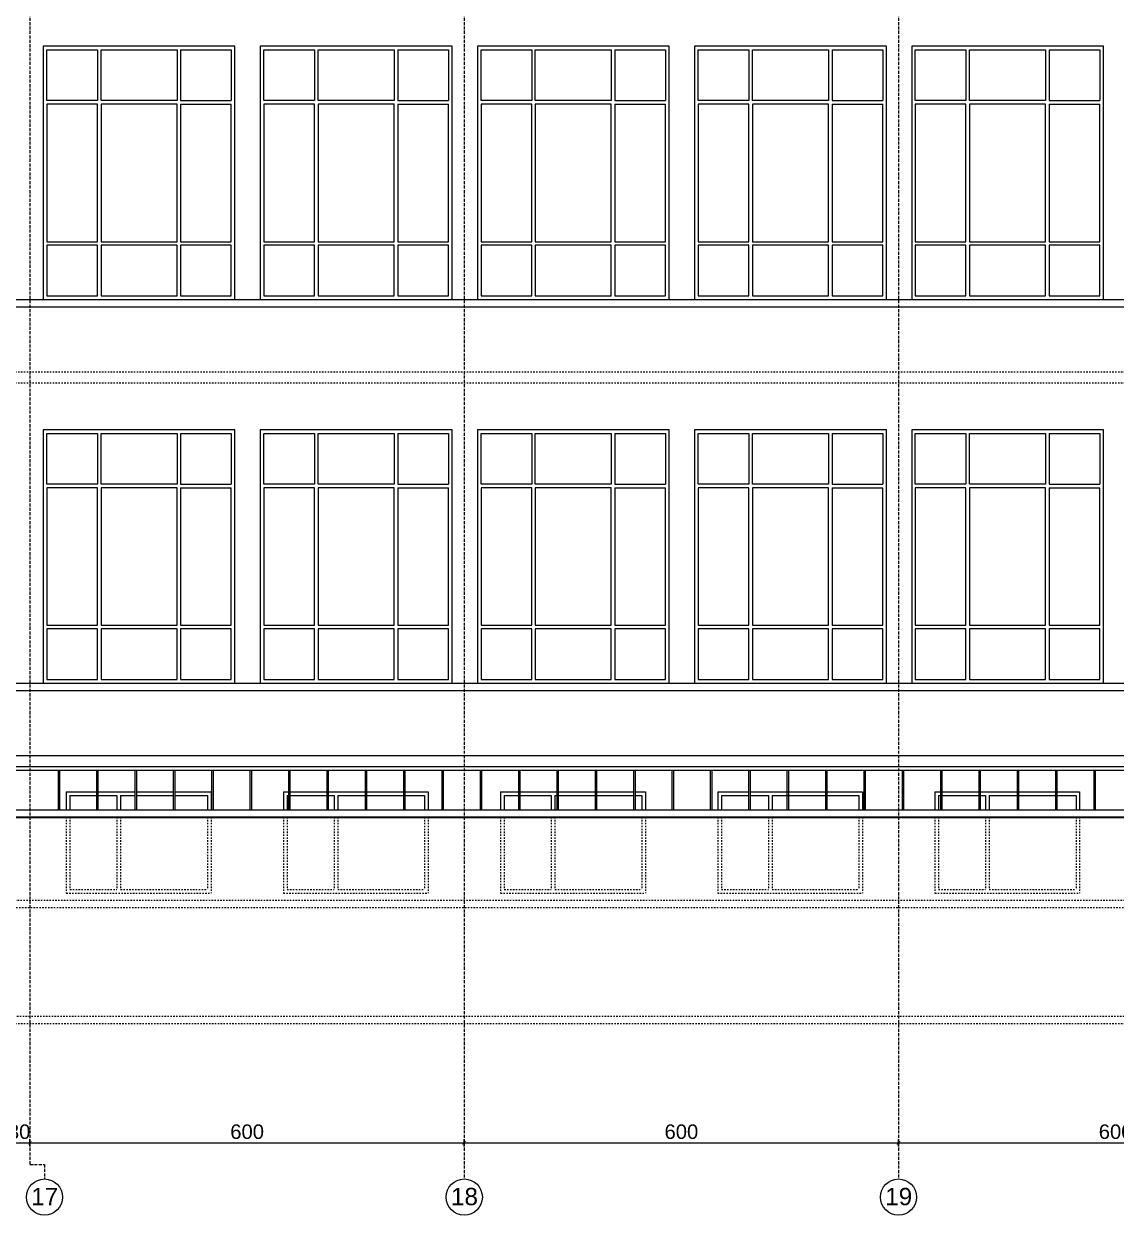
# Model space of a CAD drawing. Header units: inches. Extents: x -72385 to 39588, y -6525 to 66685.
# Drawn here: x 1760 to 3270, y 17991 to 19637 of the extents above; entities that cross this region are included whole.
import ezdxf

# ---------------------------------------------------------------- set-up
doc = ezdxf.new("R2010")
doc.units = ezdxf.units.IN
doc.header["$MEASUREMENT"] = 0
doc.linetypes.add('DashDot', pattern=[0.6, 0.4, -0.1, 0, -0.1])
doc.linetypes.add('Hidden', pattern=[0.4, 0.2, -0.2])
for name, color, linetype, lineweight in [('Надписи коти външни', 252, 'Continuous', 25), ('Надписи Оси', 252, 'Continuous', 25), ('Оси', 252, 'DashDot', 25), ('Фасади Разрези дебело', 7, 'Continuous', 35), ('Фасади Разрези пунктир', 253, 'Hidden', 25), ('Фасади Разрези тънко', 253, 'Continuous', 25)]:
    doc.layers.add(name, color=color, linetype=linetype, lineweight=lineweight)
doc.styles.add('Arial Regular', font='arial.ttf')
doc.styles.get("Standard").update_dxf_attribs({"font": 'arial.ttf'})
doc.dimstyles.new('Annotative', dxfattribs={"dimscale": 0, "dimtxt": 20, "dimasz": 5, "dimexe": 5, "dimexo": 5, "dimgap": 5, "dimtad": 1, "dimdec": 0, "dimzin": 0, "dimdsep": 46, "dimtxsty": 'Standard', "dimblk": 'ARCHTICK', "dimcen": 5, "dimdle": 5, "dimadec": 0, "dimazin": 0, "dimtfac": 1, "dimtdec": 0, "dimtofl": 0, "dimtmove": 0, "dimatfit": 3, "dimldrblk": 'ARCHTICK', "dimfxl": 5, "dimfxlon": 1, "dimtolj": 1, "dimtzin": 0, "dimarcsym": 1})

# ---------------------------------------------------------------- blocks, each defined once
blk = doc.blocks.new('_ArchTick')
at = {"color": 0, "linetype": 'ByBlock', "const_width": 0.15}
blk.add_lwpolyline([(-0.5, -0.5), (0.5, 0.5)], dxfattribs=at)
blk = doc.blocks.new('*D6971')
at = {"layer": 'Defpoints', "color": 0, "ltscale": 10, "transparency": 16777216}
for p in [(3568.957851424831, 18090.92473190827), (2968.957851424831, 18040.92473190827), (3568.957851424831, 18040.92473190827)]:
    blk.add_point(p, dxfattribs=at)
at = {"layer": 'Надписи коти външни', "color": 0, "lineweight": -2, "ltscale": 10, "transparency": 16777216}
for p, q in [((2963.957851424831, 18090.92473190827), (3573.957851424831, 18090.92473190827)), ((2968.957851424831, 18085.92473190827), (2968.957851424831, 18095.92473190827)), ((3568.957851424831, 18085.92473190827), (3568.957851424831, 18095.92473190827))]:
    blk.add_line(p, q, dxfattribs=at)
at = {"layer": 'Надписи коти външни', "color": 0, "lineweight": -2, "ltscale": 10, "transparency": 16777216, "xscale": 5, "yscale": 5, "zscale": 5, "rotation": 180}
blk.add_blockref('_ArchTick', (2968.957851424831, 18090.92473190827), dxfattribs=at)
at = {"layer": 'Надписи коти външни', "color": 0, "lineweight": -2, "ltscale": 10, "transparency": 16777216, "xscale": 5, "yscale": 5, "zscale": 5}
blk.add_blockref('_ArchTick', (3568.957851424831, 18090.92473190827), dxfattribs=at)
at = {"layer": 'Надписи коти външни', "color": 0, "ltscale": 10, "transparency": 16777216, "insert": (3268.957851424831, 18106.1361916627), "char_height": 20, "attachment_point": 5}
blk.add_mtext('\\A1;600', dxfattribs=at)
blk = doc.blocks.new('*D6972')
at = {"layer": 'Defpoints', "color": 0, "ltscale": 10, "transparency": 16777216}
for p in [(2968.957851424831, 18090.92473190827), (2368.957851424831, 18040.92473190827), (2968.957851424831, 18040.92473190827)]:
    blk.add_point(p, dxfattribs=at)
at = {"layer": 'Надписи коти външни', "color": 0, "lineweight": -2, "ltscale": 10, "transparency": 16777216}
for p, q in [((2363.957851424831, 18090.92473190827), (2973.957851424831, 18090.92473190827)), ((2368.957851424831, 18085.92473190827), (2368.957851424831, 18095.92473190827)), ((2968.957851424831, 18085.92473190827), (2968.957851424831, 18095.92473190827))]:
    blk.add_line(p, q, dxfattribs=at)
at = {"layer": 'Надписи коти външни', "color": 0, "lineweight": -2, "ltscale": 10, "transparency": 16777216, "xscale": 5, "yscale": 5, "zscale": 5, "rotation": 180}
blk.add_blockref('_ArchTick', (2368.957851424831, 18090.92473190827), dxfattribs=at)
at = {"layer": 'Надписи коти външни', "color": 0, "lineweight": -2, "ltscale": 10, "transparency": 16777216, "xscale": 5, "yscale": 5, "zscale": 5}
blk.add_blockref('_ArchTick', (2968.957851424831, 18090.92473190827), dxfattribs=at)
at = {"layer": 'Надписи коти външни', "color": 0, "ltscale": 10, "transparency": 16777216, "insert": (2668.957851424831, 18106.1361916627), "char_height": 20, "attachment_point": 5}
blk.add_mtext('\\A1;600', dxfattribs=at)
blk = doc.blocks.new('*D6973')
at = {"layer": 'Defpoints', "color": 0, "ltscale": 10, "transparency": 16777216}
for p in [(2368.957851424831, 18090.92473190827), (1768.957851424831, 18060.92473190826), (2368.957851424831, 18060.92473190826)]:
    blk.add_point(p, dxfattribs=at)
at = {"layer": 'Надписи коти външни', "color": 0, "lineweight": -2, "ltscale": 10, "transparency": 16777216}
for p, q in [((1763.957851424831, 18090.92473190827), (2373.957851424831, 18090.92473190827)), ((1768.957851424831, 18085.92473190827), (1768.957851424831, 18095.92473190827)), ((2368.957851424831, 18085.92473190827), (2368.957851424831, 18095.92473190827))]:
    blk.add_line(p, q, dxfattribs=at)
at = {"layer": 'Надписи коти външни', "color": 0, "lineweight": -2, "ltscale": 10, "transparency": 16777216, "xscale": 5, "yscale": 5, "zscale": 5, "rotation": 180}
blk.add_blockref('_ArchTick', (1768.957851424831, 18090.92473190827), dxfattribs=at)
at = {"layer": 'Надписи коти външни', "color": 0, "lineweight": -2, "ltscale": 10, "transparency": 16777216, "xscale": 5, "yscale": 5, "zscale": 5}
blk.add_blockref('_ArchTick', (2368.957851424831, 18090.92473190827), dxfattribs=at)
at = {"layer": 'Надписи коти външни', "color": 0, "ltscale": 10, "transparency": 16777216, "insert": (2068.957851424831, 18106.1361916627), "char_height": 20, "attachment_point": 5}
blk.add_mtext('\\A1;600', dxfattribs=at)
blk = doc.blocks.new('*D6976')
at = {"layer": 'Defpoints', "color": 0, "ltscale": 10, "transparency": 16777216}
for p in [(1768.957851424831, 18090.92473190827), (1738.957851424831, 18060.92473190826), (1768.957851424831, 18060.92473190826)]:
    blk.add_point(p, dxfattribs=at)
at = {"layer": 'Надписи коти външни', "color": 0, "lineweight": -2, "ltscale": 10, "transparency": 16777216}
for p, q in [((1733.957851424831, 18090.92473190827), (1773.957851424831, 18090.92473190827)), ((1738.957851424831, 18085.92473190827), (1738.957851424831, 18095.92473190827)), ((1768.957851424831, 18085.92473190827), (1768.957851424831, 18095.92473190827))]:
    blk.add_line(p, q, dxfattribs=at)
at = {"layer": 'Надписи коти външни', "color": 0, "lineweight": -2, "ltscale": 10, "transparency": 16777216, "xscale": 5, "yscale": 5, "zscale": 5, "rotation": 180}
blk.add_blockref('_ArchTick', (1738.957851424831, 18090.92473190827), dxfattribs=at)
at = {"layer": 'Надписи коти външни', "color": 0, "lineweight": -2, "ltscale": 10, "transparency": 16777216, "xscale": 5, "yscale": 5, "zscale": 5}
blk.add_blockref('_ArchTick', (1768.957851424831, 18090.92473190827), dxfattribs=at)
at = {"layer": 'Надписи коти външни', "color": 0, "ltscale": 10, "transparency": 16777216, "insert": (1753.957851424831, 18106.1430129451), "char_height": 20, "attachment_point": 5}
blk.add_mtext('\\A1;30', dxfattribs=at)

msp = doc.modelspace()

# ---------------------------------------------------------------- linework, layer by layer
at = {"layer": 'Надписи Оси', "ltscale": 50}
for centre in [(1788.957851424831, 18015.92473190827), (2368.957851424831, 18015.92473190827), (2968.957851424831, 18015.92473190827)]:
    msp.add_circle(centre, 25, dxfattribs=at)
at = {"layer": 'Оси', "ltscale": 10}
for p, q in [((1768.957851424832, 21090.92473190827), (1768.957851424831, 18060.92473190826)), ((2368.957851424831, 21090.92473190828), (2368.957851424831, 18040.92473190827)), ((2968.957851424832, 21090.92473190828), (2968.957851424831, 18040.92473190827)), ((1768.957851424831, 18060.92473190826), (1788.957851424831, 18060.92473190827)), ((1788.957851424831, 18060.92473190827), (1788.957851424831, 18040.92473190827))]:
    msp.add_line(p, q, dxfattribs=at)
at = {"layer": 'Фасади Разрези дебело', "ltscale": 10, "extrusion": (1.209102262755835e-15, 1, -2.220446049250313e-16)}
msp.add_line((-7523.617710028434, 18540.92473190827), (5572.362360510335, 18540.92473190826), dxfattribs=at)
at = {"layer": 'Фасади Разрези пунктир', "ltscale": 10, "extrusion": (1.209102262755835e-15, 1, -2.220446049250313e-16)}
for p, q in [((-7023.617710028434, 19155.92473190827), (3552.239193315716, 19155.92473190825)), ((-7023.617710028434, 19140.92473190827), (3552.239193315716, 19140.92473190824)), ((-7023.617710028434, 18610.92473190827), (3552.239193315716, 18610.92473190824)), ((1819.153235352522, 18435.92473190826), (2019.169441562355, 18435.92473190826)), ((1824.153235352522, 18440.92473190826), (1889.153235352522, 18440.92473190826)), ((1894.153235352522, 18440.92473190826), (2014.169441562355, 18440.92473190826)), ((2119.177544667245, 18435.92473190827), (2319.193750877078, 18435.92473190826)), ((2124.177544667245, 18440.92473190827), (2189.177544667245, 18440.92473190826)), ((2194.177544667245, 18440.92473190826), (2314.193750877078, 18440.92473190826)), ((2419.201853981966, 18435.92473190826), (2619.218060191798, 18435.92473190826)), ((2424.201853981965, 18440.92473190827), (2489.201853981965, 18440.92473190826)), ((2494.201853981965, 18440.92473190826), (2614.218060191797, 18440.92473190826)), ((2719.226163296706, 18435.92473190826), (2919.242369506539, 18435.92473190827)), ((2724.226163296706, 18440.92473190827), (2789.226163296706, 18440.92473190826)), ((2794.226163296706, 18440.92473190826), (2914.242369506538, 18440.92473190826)), ((3019.250472611435, 18435.92473190826), (3219.266678821268, 18435.92473190827)), ((3024.250472611435, 18440.92473190827), (3089.250472611435, 18440.92473190826)), ((3094.250472611435, 18440.92473190826), (3214.266678821267, 18440.92473190826)), ((-628.1035680219584, 18425.92473190826), (4151.339606765436, 18425.92473190826)), ((-658.1019474009695, 18415.92473190826), (4181.342037696915, 18415.92473190826)), ((-7023.617710028434, 18255.92473190826), (5072.362360510333, 18255.92473190826)), ((-1909.030726457766, 18265.92473190826), (5072.362360510337, 18265.92473190825))]:
    msp.add_line(p, q, dxfattribs=at)
at = {"layer": 'Фасади Разрези пунктир', "ltscale": 10}
for p, q in [((1819.153235352523, 18540.92473190826), (1819.153235352522, 18435.92473190826)), ((1824.15323535252, 18540.92473190826), (1824.153235352522, 18440.92473190826)), ((1889.153235352522, 18540.92473190826), (1889.153235352522, 18440.92473190826)), ((1894.153235352523, 18540.92473190826), (1894.153235352522, 18440.92473190826)), ((2014.169441562355, 18540.92473190826), (2014.169441562355, 18440.92473190826)), ((2019.169441562356, 18540.92473190826), (2019.169441562355, 18435.92473190826)), ((2119.177544667245, 18540.92473190826), (2119.177544667245, 18435.92473190827)), ((2124.177544667244, 18540.92473190826), (2124.177544667245, 18440.92473190827)), ((2189.177544667244, 18540.92473190826), (2189.177544667245, 18440.92473190826)), ((2194.177544667245, 18540.92473190826), (2194.177544667245, 18440.92473190826)), ((2314.193750877077, 18540.92473190826), (2314.193750877078, 18440.92473190826)), ((2319.193750877078, 18540.92473190826), (2319.193750877078, 18435.92473190826)), ((2419.201853981967, 18540.92473190826), (2419.201853981966, 18435.92473190826)), ((2424.201853981964, 18540.92473190826), (2424.201853981965, 18440.92473190827)), ((2489.201853981966, 18540.92473190826), (2489.201853981965, 18440.92473190826)), ((2494.201853981966, 18540.92473190826), (2494.201853981964, 18440.92473190826)), ((2614.218060191799, 18540.92473190826), (2614.218060191797, 18440.92473190826)), ((2619.218060191798, 18540.92473190826), (2619.218060191798, 18435.92473190826)), ((2719.226163296707, 18540.92473190826), (2719.226163296706, 18435.92473190826)), ((2724.226163296706, 18540.92473190826), (2724.226163296706, 18440.92473190827)), ((2789.226163296705, 18540.92473190826), (2789.226163296706, 18440.92473190826)), ((2794.226163296706, 18540.92473190826), (2794.226163296705, 18440.92473190826)), ((2914.242369506538, 18540.92473190826), (2914.242369506538, 18440.92473190826)), ((2919.242369506539, 18540.92473190826), (2919.242369506539, 18435.92473190827)), ((3019.250472611435, 18540.92473190826), (3019.250472611435, 18435.92473190826)), ((3024.250472611435, 18540.92473190826), (3024.250472611435, 18440.92473190827)), ((3089.250472611436, 18540.92473190826), (3089.250472611435, 18440.92473190826)), ((3094.250472611436, 18540.92473190826), (3094.250472611434, 18440.92473190826)), ((3214.266678821269, 18540.92473190826), (3214.266678821267, 18440.92473190826)), ((3219.26667882127, 18540.92473190826), (3219.266678821268, 18435.92473190827))]:
    msp.add_line(p, q, dxfattribs=at)
at = {"layer": 'Фасади Разрези тънко', "ltscale": 10}
for p, q in [((1972.117646742047, 19600.92473190826), (1972.117646742045, 19530.92473190826)), ((1977.117646742063, 19600.92473190826), (1977.11764674206, 19530.92473190827)), ((2047.117646742056, 19600.92473190826), (2047.117646742062, 19530.92473190826)), ((2272.141956056775, 19600.92473190826), (2272.141956056772, 19530.92473190826)), ((2277.14195605679, 19600.92473190826), (2277.141956056787, 19530.92473190826)), ((2347.141956056784, 19600.92473190826), (2347.141956056789, 19530.92473190826)), ((2572.166265371503, 19600.92473190825), (2572.1662653715, 19530.92473190825)), ((2577.166265371518, 19600.92473190825), (2577.166265371516, 19530.92473190826)), ((2647.166265371512, 19600.92473190826), (2647.166265371516, 19530.92473190826)), ((2872.190574686229, 19600.92473190825), (2872.190574686228, 19530.92473190825)), ((2877.190574686245, 19600.92473190825), (2877.190574686243, 19530.92473190826)), ((2947.190574686239, 19600.92473190825), (2947.190574686244, 19530.92473190826)), ((3172.214884000958, 19600.92473190826), (3172.214884000956, 19530.92473190826)), ((3177.214884000973, 19600.92473190826), (3177.214884000971, 19530.92473190826)), ((3247.214884000967, 19600.92473190826), (3247.214884000971, 19530.92473190826)), ((1972.117646742049, 19070.92473190826), (1972.117646742046, 19000.92473190826)), ((1977.117646742065, 19070.92473190826), (1977.117646742062, 19000.92473190826)), ((2047.117646742058, 19070.92473190826), (2047.117646742063, 19000.92473190826)), ((2272.141956056776, 19070.92473190825), (2272.141956056774, 19000.92473190826)), ((2277.141956056792, 19070.92473190826), (2277.141956056789, 19000.92473190826)), ((2347.141956056786, 19070.92473190826), (2347.14195605679, 19000.92473190826)), ((2572.166265371504, 19070.92473190825), (2572.166265371501, 19000.92473190825)), ((2577.166265371519, 19070.92473190825), (2577.166265371518, 19000.92473190826)), ((2647.166265371514, 19070.92473190825), (2647.166265371518, 19000.92473190826)), ((2872.190574686231, 19070.92473190825), (2872.190574686229, 19000.92473190825)), ((2877.190574686247, 19070.92473190825), (2877.190574686245, 19000.92473190826)), ((2947.190574686241, 19070.92473190825), (2947.190574686246, 19000.92473190825)), ((3172.21488400096, 19070.92473190825), (3172.214884000956, 19000.92473190826)), ((3177.214884000975, 19070.92473190826), (3177.214884000972, 19000.92473190826)), ((3247.214884000969, 19070.92473190826), (3247.214884000973, 19000.92473190826)), ((1807.896431978045, 18605.92473190821), (1807.896431978043, 18550.92473190821)), ((1809.896431978044, 18605.92473190821), (1809.896431978043, 18550.92473190821)), ((1860.896431978045, 18605.92473190821), (1860.896431978043, 18550.92473190821)), ((1862.896431978044, 18605.92473190821), (1862.896431978044, 18550.92473190821)), ((1913.896431978045, 18605.9247319082), (1913.896431978044, 18550.9247319082)), ((1915.896431978044, 18605.9247319082), (1915.896431978044, 18550.9247319082)), ((1966.896431978045, 18605.92473190825), (1966.896431978045, 18550.92473190824)), ((1968.896431978045, 18605.92473190825), (1968.896431978043, 18550.92473190825)), ((2019.896431978045, 18605.92473190824), (2019.896431978044, 18550.92473190824)), ((2021.896431978045, 18605.92473190824), (2021.896431978043, 18550.92473190824)), ((2072.896431978045, 18605.92473190824), (2072.896431978044, 18550.92473190824)), ((2074.896431978045, 18605.92473190824), (2074.896431978043, 18550.92473190824)), ((2125.896431978045, 18605.92473190824), (2125.896431978044, 18550.92473190824)), ((2127.896431978045, 18605.92473190824), (2127.896431978044, 18550.92473190824)), ((2178.896431978045, 18605.92473190823), (2178.896431978045, 18550.92473190823)), ((2180.896431978045, 18605.92473190823), (2180.896431978044, 18550.92473190823)), ((2231.896431978045, 18605.92473190828), (2231.896431978045, 18550.92473190828)), ((2233.896431978046, 18605.92473190828), (2233.896431978045, 18550.92473190828)), ((2284.896431978046, 18605.92473190828), (2284.896431978045, 18550.92473190828)), ((2286.896431978046, 18605.92473190828), (2286.896431978045, 18550.92473190828)), ((2337.896431978046, 18605.92473190827), (2337.896431978045, 18550.92473190828)), ((2339.896431978045, 18605.92473190828), (2339.896431978044, 18550.92473190827)), ((2390.896431978045, 18605.92473190825), (2390.896431978044, 18550.92473190824)), ((2392.896431978045, 18605.92473190825), (2392.896431978044, 18550.92473190825)), ((2443.896431978045, 18605.92473190824), (2443.896431978044, 18550.92473190824)), ((2445.896431978045, 18605.92473190824), (2445.896431978044, 18550.92473190824)), ((2496.896431978045, 18605.92473190824), (2496.896431978044, 18550.92473190824)), ((2498.896431978045, 18605.92473190824), (2498.896431978045, 18550.92473190824)), ((2549.896431978046, 18605.92473190818), (2549.896431978045, 18550.92473190818)), ((2551.896431978046, 18605.92473190818), (2551.896431978045, 18550.92473190818)), ((2602.896431978046, 18605.92473190818), (2602.896431978045, 18550.92473190817)), ((2604.896431978046, 18605.92473190818), (2604.896431978045, 18550.92473190818)), ((2655.896431978046, 18605.92473190822), (2655.896431978045, 18550.92473190823)), ((2657.896431978046, 18605.92473190823), (2657.896431978046, 18550.92473190822)), ((2708.896431978046, 18605.92473190822), (2708.896431978046, 18550.92473190822)), ((2710.896431978045, 18605.92473190822), (2710.896431978045, 18550.92473190822)), ((2761.896431978045, 18605.92473190822), (2761.896431978045, 18550.92473190822)), ((2763.896431978046, 18605.92473190822), (2763.896431978045, 18550.92473190822)), ((2814.896431978045, 18605.92473190816), (2814.896431978045, 18550.92473190816)), ((2816.896431978045, 18605.92473190816), (2816.896431978045, 18550.92473190816)), ((2867.896431978045, 18605.92473190816), (2867.896431978045, 18550.92473190816)), ((2869.896431978046, 18605.92473190816), (2869.896431978045, 18550.92473190816)), ((2920.896431978046, 18605.92473190815), (2920.896431978045, 18550.92473190815)), ((2922.896431978046, 18605.92473190816), (2922.896431978046, 18550.92473190815)), ((2973.896431978046, 18605.92473190815), (2973.896431978046, 18550.92473190815)), ((2975.896431978046, 18605.92473190815), (2975.896431978046, 18550.92473190815)), ((3026.896431978046, 18605.92473190814), (3026.896431978046, 18550.92473190814)), ((3028.896431978047, 18605.92473190815), (3028.896431978046, 18550.92473190815)), ((3079.896431978046, 18605.9247319082), (3079.896431978046, 18550.9247319082)), ((3081.896431978045, 18605.9247319082), (3081.896431978045, 18550.9247319082)), ((3132.896431978045, 18605.92473190819), (3132.896431978045, 18550.92473190819)), ((3134.896431978046, 18605.9247319082), (3134.896431978045, 18550.92473190819)), ((3185.896431978045, 18605.92473190819), (3185.896431978046, 18550.92473190819)), ((3187.896431978046, 18605.92473190819), (3187.896431978046, 18550.92473190819)), ((3238.896431978046, 18605.92473190816), (3238.896431978046, 18550.92473190816)), ((3240.896431978046, 18605.92473190816), (3240.896431978046, 18550.92473190816)), ((1819.153235352523, 18575.92473190826), (1819.153235352522, 18550.92473190825)), ((1824.153235352523, 18570.92473190826), (1824.153235352521, 18550.92473190825)), ((1889.153235352522, 18570.92473190826), (1889.153235352521, 18550.92473190825)), ((1894.153235352522, 18570.92473190826), (1894.153235352522, 18550.92473190825)), ((2014.169441562354, 18570.92473190826), (2014.169441562355, 18550.92473190825)), ((2019.169441562355, 18575.92473190826), (2019.169441562355, 18550.92473190825)), ((2119.177544667245, 18575.92473190826), (2119.177544667245, 18550.92473190825)), ((2124.177544667245, 18570.92473190826), (2124.177544667245, 18550.92473190825)), ((2189.177544667245, 18570.92473190826), (2189.177544667244, 18550.92473190825)), ((2194.177544667245, 18570.92473190826), (2194.177544667245, 18550.92473190825)), ((2314.193750877078, 18570.92473190826), (2314.193750877078, 18550.92473190825)), ((2319.193750877077, 18575.92473190826), (2319.193750877078, 18550.92473190825)), ((2419.201853981966, 18575.92473190826), (2419.201853981966, 18550.92473190825)), ((2424.201853981965, 18570.92473190826), (2424.201853981965, 18550.92473190825)), ((2489.201853981965, 18570.92473190826), (2489.201853981965, 18550.92473190825)), ((2494.201853981965, 18570.92473190826), (2494.201853981965, 18550.92473190825)), ((2614.218060191797, 18570.92473190826), (2614.218060191798, 18550.92473190825)), ((2619.218060191797, 18575.92473190826), (2619.218060191798, 18550.92473190825)), ((2719.226163296705, 18575.92473190826), (2719.226163296706, 18550.92473190825)), ((2724.226163296706, 18570.92473190826), (2724.226163296706, 18550.92473190825)), ((2789.226163296706, 18570.92473190826), (2789.226163296705, 18550.92473190825)), ((2794.226163296705, 18570.92473190826), (2794.226163296705, 18550.92473190825)), ((2914.242369506538, 18570.92473190826), (2914.242369506538, 18550.92473190825)), ((2919.242369506538, 18575.92473190826), (2919.242369506539, 18550.92473190825)), ((3019.250472611434, 18575.92473190826), (3019.250472611435, 18550.92473190825)), ((3024.250472611435, 18570.92473190826), (3024.250472611434, 18550.92473190825)), ((3089.250472611435, 18570.92473190826), (3089.250472611435, 18550.92473190825)), ((3094.250472611434, 18570.92473190826), (3094.250472611435, 18550.92473190825)), ((3214.266678821267, 18570.92473190826), (3214.266678821268, 18550.92473190825)), ((3219.266678821267, 18575.92473190826), (3219.266678821268, 18550.92473190825))]:
    msp.add_line(p, q, dxfattribs=at)
at = {"layer": 'Фасади Разрези тънко', "ltscale": 10, "extrusion": (2.543104615781999e-15, 1, -2.220446049250313e-16)}
for p, q in [((1977.117646742063, 19600.92473190827), (2047.117646742056, 19600.92473190826)), ((2277.14195605679, 19600.92473190827), (2347.141956056784, 19600.92473190826)), ((2577.166265371518, 19600.92473190826), (2647.166265371512, 19600.92473190826)), ((2877.190574686245, 19600.92473190826), (2947.190574686239, 19600.92473190825)), ((3177.214884000973, 19600.92473190827), (3247.214884000967, 19600.92473190826)), ((1977.11764674206, 19530.92473190827), (2047.117646742069, 19530.92473190826)), ((1977.117646742058, 19525.92473190826), (2047.117646742066, 19525.92473190826)), ((2277.141956056787, 19530.92473190826), (2347.141956056797, 19530.92473190826)), ((2277.141956056786, 19525.92473190826), (2347.141956056794, 19525.92473190826)), ((2577.166265371516, 19530.92473190826), (2647.166265371523, 19530.92473190826)), ((2577.166265371514, 19525.92473190826), (2647.166265371521, 19525.92473190826)), ((2877.190574686243, 19530.92473190826), (2947.190574686251, 19530.92473190826)), ((2877.190574686241, 19525.92473190826), (2947.190574686249, 19525.92473190825)), ((3177.214884000971, 19530.92473190826), (3247.214884000979, 19530.92473190826)), ((3177.214884000968, 19525.92473190826), (3247.214884000977, 19525.92473190826)), ((1977.117646742065, 19070.92473190826), (2047.117646742058, 19070.92473190826)), ((2277.141956056792, 19070.92473190826), (2347.141956056786, 19070.92473190826)), ((2577.166265371519, 19070.92473190826), (2647.166265371514, 19070.92473190825)), ((2877.190574686247, 19070.92473190826), (2947.190574686241, 19070.92473190825)), ((3177.214884000975, 19070.92473190826), (3247.214884000969, 19070.92473190826)), ((1977.117646742062, 19000.92473190826), (2047.11764674207, 19000.92473190826)), ((1977.117646742059, 18995.92473190826), (2047.117646742067, 18995.92473190826)), ((2277.141956056789, 19000.92473190826), (2347.141956056797, 19000.92473190826)), ((2277.141956056787, 18995.92473190826), (2347.141956056796, 18995.92473190826)), ((2577.166265371518, 19000.92473190826), (2647.166265371525, 19000.92473190826)), ((2577.166265371515, 18995.92473190826), (2647.166265371523, 18995.92473190825)), ((2877.190574686245, 19000.92473190826), (2947.190574686253, 19000.92473190825)), ((2877.190574686242, 18995.92473190826), (2947.190574686251, 18995.92473190825)), ((3177.214884000972, 19000.92473190826), (3247.21488400098, 19000.92473190826)), ((3177.21488400097, 18995.92473190826), (3247.214884000978, 18995.92473190826))]:
    msp.add_line(p, q, dxfattribs=at)
at = {"layer": 'Фасади Разрези тънко', "ltscale": 10, "extrusion": (1.209102262755835e-15, 1, -2.220446049250313e-16)}
for p, q in [((-1858.197969194158, 19255.92473190827), (3552.239193315716, 19255.92473190826)), ((-1858.197969194158, 19245.92473190828), (3552.239193315716, 19245.92473190826)), ((-658.1007319352416, 18725.92473190826), (3552.239193315716, 18725.92473190826)), ((-658.1007319352416, 18715.92473190826), (3552.239193315716, 18715.92473190825)), ((-628.1035680219593, 18625.92473190826), (3552.239193315716, 18625.92473190826)), ((-628.1035680219607, 18610.92473190825), (3552.239193315716, 18610.92473190825)), ((-628.1035680219602, 18605.92473190825), (3552.239193315716, 18605.92473190825)), ((1819.153235352523, 18575.92473190826), (1860.896431978043, 18575.92473190826)), ((1824.153235352523, 18570.92473190826), (1860.896431978043, 18570.92473190826)), ((1862.896431978042, 18575.92473190826), (1913.896431978043, 18575.92473190826)), ((1862.896431978043, 18570.92473190826), (1889.153235352522, 18570.92473190826)), ((1894.153235352522, 18570.92473190826), (1913.896431978043, 18570.92473190826)), ((1915.896431978043, 18575.92473190826), (1966.896431978043, 18575.92473190826)), ((1915.896431978043, 18570.92473190826), (1966.896431978044, 18570.92473190826)), ((1968.896431978043, 18575.92473190826), (2019.169441562355, 18575.92473190826)), ((1968.896431978043, 18570.92473190826), (2014.169441562354, 18570.92473190826)), ((2119.177544667245, 18575.92473190826), (2125.896431978044, 18575.92473190826)), ((2124.177544667245, 18570.92473190826), (2125.896431978045, 18570.92473190826)), ((2127.896431978043, 18575.92473190826), (2178.896431978043, 18575.92473190826)), ((2127.896431978044, 18570.92473190826), (2178.896431978043, 18570.92473190826)), ((2180.896431978043, 18575.92473190826), (2231.896431978044, 18575.92473190826)), ((2180.896431978043, 18570.92473190826), (2189.177544667245, 18570.92473190826)), ((2194.177544667245, 18570.92473190826), (2231.896431978045, 18570.92473190827)), ((2233.896431978045, 18575.92473190826), (2284.896431978044, 18575.92473190826)), ((2233.896431978044, 18570.92473190826), (2284.896431978045, 18570.92473190826)), ((2286.896431978045, 18575.92473190826), (2319.193750877077, 18575.92473190826)), ((2286.896431978045, 18570.92473190827), (2314.193750877078, 18570.92473190826)), ((2419.201853981966, 18575.92473190826), (2443.896431978046, 18575.92473190826)), ((2424.201853981965, 18570.92473190826), (2443.896431978045, 18570.92473190826)), ((2445.896431978046, 18575.92473190826), (2496.896431978046, 18575.92473190826)), ((2445.896431978045, 18570.92473190826), (2489.201853981965, 18570.92473190826)), ((2494.201853981965, 18570.92473190826), (2496.896431978045, 18570.92473190826)), ((2498.896431978044, 18575.92473190826), (2549.896431978044, 18575.92473190826)), ((2498.896431978045, 18570.92473190826), (2549.896431978043, 18570.92473190826)), ((2551.896431978044, 18575.92473190826), (2602.896431978045, 18575.92473190826)), ((2551.896431978043, 18570.92473190826), (2602.896431978045, 18570.92473190826)), ((2604.896431978044, 18575.92473190826), (2619.218060191797, 18575.92473190826)), ((2604.896431978044, 18570.92473190826), (2614.218060191797, 18570.92473190826)), ((2719.226163296705, 18575.92473190826), (2761.896431978044, 18575.92473190826)), ((2724.226163296706, 18570.92473190826), (2761.896431978045, 18570.92473190826)), ((2763.896431978045, 18575.92473190826), (2867.896431978046, 18575.92473190826)), ((2763.896431978047, 18570.92473190826), (2789.226163296706, 18570.92473190826)), ((2794.226163296705, 18570.92473190826), (2867.896431978047, 18570.92473190826)), ((2869.896431978046, 18575.92473190826), (2919.242369506538, 18575.92473190826)), ((2869.896431978044, 18570.92473190826), (2914.242369506538, 18570.92473190826)), ((3019.250472611434, 18575.92473190826), (3026.896431978044, 18575.92473190825)), ((3024.250472611435, 18570.92473190826), (3026.896431978047, 18570.92473190826)), ((3028.896431978045, 18575.92473190826), (3079.896431978048, 18575.92473190826)), ((3028.896431978045, 18570.92473190826), (3079.896431978047, 18570.92473190826)), ((3081.896431978046, 18575.92473190826), (3132.896431978047, 18575.92473190826)), ((3081.896431978045, 18570.92473190826), (3089.250472611435, 18570.92473190826)), ((3094.250472611434, 18570.92473190826), (3132.896431978047, 18570.92473190826)), ((3134.896431978045, 18575.92473190826), (3185.896431978047, 18575.92473190826)), ((3134.896431978044, 18570.92473190826), (3185.896431978047, 18570.92473190826)), ((3187.896431978048, 18575.92473190826), (3219.266678821267, 18575.92473190826)), ((3187.896431978046, 18570.92473190826), (3214.266678821267, 18570.92473190826)), ((-628.1035680219593, 18550.92473190826), (3552.239193315716, 18550.92473190826))]:
    msp.add_line(p, q, dxfattribs=at)
at = {"layer": 'Фасади Разрези тънко', "ltscale": 10}
for points in [[(2052.11764674206, 19605.92473190826, -1.577436628943697e-10), (1787.096173514044, 19605.92473190826, -4.26214190084488e-12), (1787.096173514045, 19255.92473190827, -3.63797880709161e-12), (2052.117646742063, 19255.92473190826, 3.013815713338546e-12), (2052.11764674206, 19605.92473190826, -6.24163093753167e-13)], [(2352.141956056787, 19605.92473190826, -1.541056840872781e-10), (2087.12048282877, 19605.92473190826, -6.241630937532663e-13), (2087.120482828773, 19255.92473190827, 4.03896783473158e-27), (2352.141956056789, 19255.92473190826, 6.651794520430159e-12), (2352.141956056787, 19605.92473190826, 3.013815713338447e-12)], [(2652.166265371515, 19605.92473190826, -1.577436628943697e-10), (2387.144792143498, 19605.92473190826, -4.26214190084488e-12), (2387.144792143501, 19255.92473190826, -3.63797880709161e-12), (2652.166265371518, 19255.92473190826, 3.013815713338546e-12), (2652.166265371515, 19605.92473190826, -6.24163093753167e-13)], [(2952.190574686242, 19605.92473190825, -1.541056840872781e-10), (2687.169101458226, 19605.92473190826, -6.241630937532663e-13), (2687.169101458228, 19255.92473190826, 4.03896783473158e-27), (2952.190574686245, 19255.92473190826, 6.651794520430159e-12), (2952.190574686242, 19605.92473190825, 3.013815713338447e-12)], [(3252.21488400097, 19605.92473190826, -1.577436628943697e-10), (2987.193410772954, 19605.92473190826, -4.26214190084488e-12), (2987.193410772957, 19255.92473190827, -3.63797880709161e-12), (3252.214884000973, 19255.92473190826, 3.013815713338546e-12), (3252.21488400097, 19605.92473190826, -6.24163093753167e-13)], [(1972.117646742045, 19530.92473190826, -1.114133730128375e-10), (1867.096173514049, 19530.92473190827, -5.05924317823686e-11), (1867.096173514059, 19600.92473190826, -4.253225285219824e-12), (1972.11764674204, 19600.92473190826, -1.135443812783274e-10)], [(2272.141956056772, 19530.92473190826, -1.077753942057459e-10), (2167.120482828776, 19530.92473190827, -4.695445297527698e-11), (2167.120482828786, 19600.92473190826, -6.152464781282111e-13), (2272.141956056767, 19600.92473190826, -1.099064024712357e-10)], [(2572.1662653715, 19530.92473190826, -1.114133730128375e-10), (2467.144792143505, 19530.92473190826, -5.05924317823686e-11), (2467.144792143515, 19600.92473190825, -4.253225285219824e-12), (2572.166265371495, 19600.92473190826, -1.135443812783274e-10)], [(2872.190574686228, 19530.92473190826, -1.077753942057459e-10), (2767.169101458232, 19530.92473190826, -4.695445297527698e-11), (2767.169101458241, 19600.92473190825, -6.152464781282111e-13), (2872.190574686222, 19600.92473190825, -1.099064024712357e-10)], [(3172.214884000956, 19530.92473190826, -1.114133730128375e-10), (3067.193410772959, 19530.92473190827, -5.05924317823686e-11), (3067.193410772969, 19600.92473190826, -4.253225285219824e-12), (3172.21488400095, 19600.92473190826, -1.135443812783274e-10)], [(1972.11764674205, 19525.92473190827, -1.114133730128418e-10), (1867.096173514046, 19525.92473190826, -5.05924317823686e-11), (1867.096173514041, 19335.92473190826, -3.780644657092351e-12), (1972.117646742058, 19335.92473190827, 1.005889505877637e-12), (1972.11764674205, 19525.92473190827, -4.63930329516561e-12)], [(1977.117646742058, 19525.92473190826, -4.639303295165793e-12), (1977.117646742066, 19335.92473190827, -1.417526127352075e-11), (2047.117646742076, 19335.92473190826, 2.888320325372582e-12), (2047.117646742058, 19525.92473190826, -4.706867445915242e-12)], [(2272.141956056777, 19525.92473190826, -1.077753942057501e-10), (2167.120482828775, 19525.92473190826, -4.695445297527698e-11), (2167.120482828769, 19335.92473190826, -1.426658500007374e-13), (2272.141956056787, 19335.92473190826, 4.643868312969252e-12), (2272.141956056777, 19525.92473190826, -1.001324488073997e-12)], [(2277.141956056786, 19525.92473190826, -1.001324488074179e-12), (2277.141956056795, 19335.92473190826, -1.053728246642914e-11), (2347.141956056803, 19335.92473190826, 6.526299132464194e-12), (2347.141956056787, 19525.92473190826, -1.068888638823628e-12)], [(2572.166265371505, 19525.92473190826, -1.114133730128418e-10), (2467.144792143502, 19525.92473190826, -5.05924317823686e-11), (2467.144792143496, 19335.92473190826, -3.780644657092351e-12), (2572.166265371514, 19335.92473190826, 1.005889505877637e-12), (2572.166265371505, 19525.92473190826, -4.63930329516561e-12)], [(2577.166265371514, 19525.92473190826, -4.639303295165793e-12), (2577.166265371522, 19335.92473190826, -1.417526127352075e-11), (2647.16626537153, 19335.92473190825, 2.888320325372582e-12), (2647.166265371514, 19525.92473190826, -4.706867445915242e-12)], [(2872.190574686232, 19525.92473190826, -1.077753942057501e-10), (2767.16910145823, 19525.92473190826, -4.695445297527698e-11), (2767.169101458225, 19335.92473190826, -1.426658500007374e-13), (2872.190574686242, 19335.92473190826, 4.643868312969252e-12), (2872.190574686232, 19525.92473190826, -1.001324488073997e-12)], [(2877.190574686241, 19525.92473190826, -1.001324488074179e-12), (2877.19057468625, 19335.92473190826, -1.053728246642914e-11), (2947.190574686259, 19335.92473190825, 6.526299132464194e-12), (2947.190574686242, 19525.92473190825, -1.068888638823628e-12)], [(3172.21488400096, 19525.92473190826, -1.114133730128418e-10), (3067.193410772957, 19525.92473190826, -5.05924317823686e-11), (3067.193410772951, 19335.92473190826, -3.780644657092351e-12), (3172.214884000969, 19335.92473190826, 1.005889505877637e-12), (3172.21488400096, 19525.92473190826, -4.63930329516561e-12)], [(3177.214884000968, 19525.92473190826, -4.639303295165793e-12), (3177.214884000978, 19335.92473190826, -1.417526127352075e-11), (3247.214884000986, 19335.92473190826, 2.888320325372582e-12), (3247.21488400097, 19525.92473190826, -4.706867445915242e-12)], [(2052.117646742062, 19075.92473190826, -1.577436628943697e-10), (1787.096173514044, 19075.92473190826, -4.26214190084488e-12), (1787.096173514047, 18725.92473190826, -3.63797880709161e-12), (2052.117646742064, 18725.92473190827, 3.013815713338546e-12), (2052.117646742062, 19075.92473190826, -6.24163093753167e-13)], [(1972.117646742046, 19000.92473190826, -1.114133730128375e-10), (1867.09617351405, 19000.92473190827, -5.05924317823686e-11), (1867.096173514061, 19070.92473190826, -4.253225285219824e-12), (1972.117646742042, 19070.92473190826, -1.135443812783274e-10)], [(2352.141956056788, 19075.92473190826, -1.541056840872781e-10), (2087.120482828772, 19075.92473190826, -6.241630937532663e-13), (2087.120482828775, 18725.92473190826, 4.03896783473158e-27), (2352.141956056791, 18725.92473190826, 6.651794520430159e-12), (2352.141956056788, 19075.92473190826, 3.013815713338447e-12)], [(2272.141956056774, 19000.92473190826, -1.077753942057459e-10), (2167.120482828778, 19000.92473190827, -4.695445297527698e-11), (2167.120482828788, 19070.92473190826, -6.152464781282111e-13), (2272.141956056768, 19070.92473190826, -1.099064024712357e-10)], [(2652.166265371517, 19075.92473190826, -1.577436628943697e-10), (2387.1447921435, 19075.92473190826, -4.26214190084488e-12), (2387.144792143503, 18725.92473190826, -3.63797880709161e-12), (2652.166265371519, 18725.92473190826, 3.013815713338546e-12), (2652.166265371517, 19075.92473190826, -6.24163093753167e-13)], [(2572.166265371501, 19000.92473190826, -1.114133730128375e-10), (2467.144792143506, 19000.92473190826, -5.05924317823686e-11), (2467.144792143516, 19070.92473190825, -4.253225285219824e-12), (2572.166265371497, 19070.92473190825, -1.135443812783274e-10)], [(2952.190574686244, 19075.92473190826, -1.541056840872781e-10), (2687.169101458227, 19075.92473190825, -6.241630937532663e-13), (2687.16910145823, 18725.92473190826, 4.03896783473158e-27), (2952.190574686247, 18725.92473190826, 6.651794520430159e-12), (2952.190574686244, 19075.92473190826, 3.013815713338447e-12)], [(2872.190574686229, 19000.92473190825, -1.077753942057459e-10), (2767.169101458234, 19000.92473190826, -4.695445297527698e-11), (2767.169101458243, 19070.92473190825, -6.152464781282111e-13), (2872.190574686224, 19070.92473190825, -1.099064024712357e-10)], [(3252.214884000972, 19075.92473190826, -1.577436628943697e-10), (2987.193410772956, 19075.92473190826, -4.26214190084488e-12), (2987.193410772958, 18725.92473190826, -3.63797880709161e-12), (3252.214884000975, 18725.92473190826, 3.013815713338546e-12), (3252.214884000972, 19075.92473190826, -6.24163093753167e-13)], [(3172.214884000956, 19000.92473190826, -1.114133730128375e-10), (3067.19341077296, 19000.92473190827, -5.05924317823686e-11), (3067.193410772971, 19070.92473190826, -4.253225285219824e-12), (3172.214884000952, 19070.92473190826, -1.135443812783274e-10)], [(1972.117646742051, 18995.92473190826, -1.114133730128418e-10), (1867.096173514048, 18995.92473190826, -5.05924317823686e-11), (1867.096173514043, 18805.92473190826, -3.780644657092351e-12), (1972.11764674206, 18805.92473190826, 1.005889505877637e-12), (1972.117646742051, 18995.92473190827, -4.63930329516561e-12)], [(1977.117646742059, 18995.92473190826, -4.639303295165793e-12), (1977.117646742068, 18805.92473190826, -1.417526127352075e-11), (2047.117646742077, 18805.92473190826, 2.888320325372582e-12), (2047.11764674206, 18995.92473190826, -4.706867445915242e-12)], [(2272.141956056779, 18995.92473190826, -1.077753942057501e-10), (2167.120482828776, 18995.92473190826, -4.695445297527698e-11), (2167.120482828771, 18805.92473190826, -1.426658500007374e-13), (2272.141956056788, 18805.92473190826, 4.643868312969252e-12), (2272.141956056779, 18995.92473190827, -1.001324488073997e-12)], [(2277.141956056787, 18995.92473190826, -1.001324488074179e-12), (2277.141956056797, 18805.92473190826, -1.053728246642914e-11), (2347.141956056805, 18805.92473190826, 6.526299132464194e-12), (2347.141956056788, 18995.92473190826, -1.068888638823628e-12)], [(2572.166265371506, 18995.92473190825, -1.114133730128418e-10), (2467.144792143504, 18995.92473190826, -5.05924317823686e-11), (2467.144792143498, 18805.92473190825, -3.780644657092351e-12), (2572.166265371516, 18805.92473190826, 1.005889505877637e-12), (2572.166265371506, 18995.92473190826, -4.63930329516561e-12)], [(2577.166265371515, 18995.92473190826, -4.639303295165793e-12), (2577.166265371524, 18805.92473190826, -1.417526127352075e-11), (2647.166265371532, 18805.92473190825, 2.888320325372582e-12), (2647.166265371516, 18995.92473190825, -4.706867445915242e-12)], [(2872.190574686234, 18995.92473190825, -1.077753942057501e-10), (2767.169101458231, 18995.92473190826, -4.695445297527698e-11), (2767.169101458226, 18805.92473190825, -1.426658500007374e-13), (2872.190574686243, 18805.92473190825, 4.643868312969252e-12), (2872.190574686234, 18995.92473190826, -1.001324488073997e-12)], [(2877.190574686242, 18995.92473190826, -1.001324488074179e-12), (2877.190574686252, 18805.92473190826, -1.053728246642914e-11), (2947.190574686259, 18805.92473190825, 6.526299132464194e-12), (2947.190574686244, 18995.92473190825, -1.068888638823628e-12)], [(3172.214884000961, 18995.92473190826, -1.114133730128418e-10), (3067.193410772958, 18995.92473190826, -5.05924317823686e-11), (3067.193410772953, 18805.92473190826, -3.780644657092351e-12), (3172.21488400097, 18805.92473190826, 1.005889505877637e-12), (3172.214884000961, 18995.92473190826, -4.63930329516561e-12)], [(3177.21488400097, 18995.92473190826, -4.639303295165793e-12), (3177.214884000979, 18805.92473190826, -1.417526127352075e-11), (3247.214884000988, 18805.92473190826, 2.888320325372582e-12), (3247.21488400097, 18995.92473190826, -4.706867445915242e-12)]]:
    msp.add_polyline3d(points, dxfattribs=at)
for points in [[(1792.09617351404, 19530.92473190827, -6.443621439324588e-12), (1792.096173514042, 19600.92473190826, -7.157785018438229e-12), (1862.096173514036, 19600.92473190826, -4.852541524974876e-11), (1862.09617351404, 19530.92473190826, -4.128392666469181e-12)], [(2092.120482828767, 19530.92473190827, -2.805642632232974e-12), (2092.120482828769, 19600.92473190826, -3.519806211346616e-12), (2162.120482828764, 19600.92473190826, -4.488743644265714e-11), (2162.120482828768, 19530.92473190826, -4.904138593775676e-13)], [(2392.144792143496, 19530.92473190826, -6.443621439324588e-12), (2392.144792143497, 19600.92473190826, -7.157785018438229e-12), (2462.144792143491, 19600.92473190825, -4.852541524974876e-11), (2462.144792143496, 19530.92473190826, -4.128392666469181e-12)], [(2692.169101458222, 19530.92473190826, -2.805642632232974e-12), (2692.169101458225, 19600.92473190826, -3.519806211346616e-12), (2762.169101458218, 19600.92473190825, -4.488743644265714e-11), (2762.169101458224, 19530.92473190826, -4.904138593775676e-13)], [(2992.19341077295, 19530.92473190827, -6.443621439324588e-12), (2992.193410772953, 19600.92473190826, -7.157785018438229e-12), (3062.193410772947, 19600.92473190826, -4.852541524974876e-11), (3062.19341077295, 19530.92473190826, -4.128392666469181e-12)], [(1792.096173514039, 19335.92473190826, -3.512483419125463e-12), (1862.096173514047, 19335.92473190826, -1.75554798759703e-12), (1862.096173514045, 19525.92473190827, -4.119476050844132e-12), (1792.096173514038, 19525.92473190826, -7.157785018436425e-12)], [(2092.120482828767, 19335.92473190826, 1.25495387966151e-13), (2162.120482828775, 19335.92473190826, 1.882430819494583e-12), (2162.120482828774, 19525.92473190826, -4.814972437525188e-13), (2092.120482828765, 19525.92473190826, -3.519806211344811e-12)], [(2392.144792143494, 19335.92473190826, -3.512483419125463e-12), (2462.144792143503, 19335.92473190825, -1.75554798759703e-12), (2462.144792143501, 19525.92473190826, -4.119476050844132e-12), (2392.144792143492, 19525.92473190826, -7.157785018436425e-12)], [(2692.169101458222, 19335.92473190826, 1.25495387966151e-13), (2762.169101458231, 19335.92473190825, 1.882430819494583e-12), (2762.169101458228, 19525.92473190826, -4.814972437525188e-13), (2692.16910145822, 19525.92473190825, -3.519806211344811e-12)], [(2992.193410772949, 19335.92473190826, -3.512483419125463e-12), (3062.193410772958, 19335.92473190826, -1.75554798759703e-12), (3062.193410772956, 19525.92473190826, -4.119476050844132e-12), (2992.193410772948, 19525.92473190826, -7.157785018436425e-12)], [(1792.096173514049, 19260.92473190827, -3.688990491314744e-12), (1862.096173514043, 19260.92473190827, -1.883606217825032e-12), (1862.096173514045, 19330.92473190826, -3.771728041467302e-12), (1792.096173514044, 19330.92473190827, -3.51248341912528e-12)], [(1867.096173514036, 19260.92473190827, -1.7546501982902e-12), (1972.117646742054, 19260.92473190827, 9.539800323469446e-13), (1972.117646742064, 19330.92473190827, -1.442620753610892e-11), (1867.096173514032, 19330.92473190826, -1.630052599631066e-12)], [(2047.117646742064, 19260.92473190826, -1.824574602907615e-11), (2047.117646742066, 19330.92473190827, -1.466943847880714e-11), (1977.117646742065, 19330.92473190827, 1.131384893844149e-12), (1977.11764674207, 19260.92473190826, -1.793945521234522e-11)], [(2092.120482828776, 19260.92473190827, -5.101168422313003e-14), (2162.12048282877, 19260.92473190827, 1.754372589266581e-12), (2162.120482828774, 19330.92473190826, -1.337492343756882e-13), (2092.120482828772, 19330.92473190827, 1.254953879663336e-13)], [(2167.120482828764, 19260.92473190827, 1.883328608801413e-12), (2272.141956056781, 19260.92473190827, 4.591958839438558e-12), (2272.141956056792, 19330.92473190827, -1.078822872901731e-11), (2167.12048282876, 19330.92473190826, 2.007926207460547e-12)], [(2347.141956056791, 19260.92473190826, -1.460776722198454e-11), (2347.141956056794, 19330.92473190826, -1.103145967171553e-11), (2277.141956056793, 19330.92473190827, 4.769363700935762e-12), (2277.141956056797, 19260.92473190826, -1.430147640525361e-11)], [(2392.144792143505, 19260.92473190826, -3.688990491314744e-12), (2462.144792143498, 19260.92473190826, -1.883606217825032e-12), (2462.1447921435, 19330.92473190826, -3.771728041467302e-12), (2392.144792143499, 19330.92473190826, -3.51248341912528e-12)], [(2467.144792143492, 19260.92473190826, -1.7546501982902e-12), (2572.166265371509, 19260.92473190826, 9.539800323469446e-13), (2572.166265371518, 19330.92473190826, -1.442620753610892e-11), (2467.144792143487, 19330.92473190826, -1.630052599631066e-12)], [(2647.166265371518, 19260.92473190826, -1.824574602907615e-11), (2647.166265371521, 19330.92473190826, -1.466943847880714e-11), (2577.16626537152, 19330.92473190826, 1.131384893844149e-12), (2577.166265371525, 19260.92473190826, -1.793945521234522e-11)], [(2692.169101458231, 19260.92473190826, -5.101168422313003e-14), (2762.169101458226, 19260.92473190826, 1.754372589266581e-12), (2762.169101458227, 19330.92473190825, -1.337492343756882e-13), (2692.169101458227, 19330.92473190826, 1.254953879663336e-13)], [(2767.169101458219, 19260.92473190826, 1.883328608801413e-12), (2872.190574686237, 19260.92473190826, 4.591958839438558e-12), (2872.190574686247, 19330.92473190826, -1.078822872901731e-11), (2767.169101458215, 19330.92473190826, 2.007926207460547e-12)], [(2947.190574686246, 19260.92473190826, -1.460776722198454e-11), (2947.190574686249, 19330.92473190826, -1.103145967171553e-11), (2877.190574686248, 19330.92473190826, 4.769363700935762e-12), (2877.190574686252, 19260.92473190826, -1.430147640525361e-11)], [(2992.193410772959, 19260.92473190827, -3.688990491314744e-12), (3062.193410772953, 19260.92473190826, -1.883606217825032e-12), (3062.193410772956, 19330.92473190826, -3.771728041467302e-12), (2992.193410772955, 19330.92473190826, -3.51248341912528e-12)], [(3067.193410772948, 19260.92473190827, -1.7546501982902e-12), (3172.214884000965, 19260.92473190826, 9.539800323469446e-13), (3172.214884000974, 19330.92473190826, -1.442620753610892e-11), (3067.193410772942, 19330.92473190826, -1.630052599631066e-12)], [(3247.214884000974, 19260.92473190826, -1.824574602907615e-11), (3247.214884000976, 19330.92473190826, -1.466943847880714e-11), (3177.214884000975, 19330.92473190827, 1.131384893844149e-12), (3177.21488400098, 19260.92473190826, -1.793945521234522e-11)], [(1792.096173514042, 19000.92473190826, -6.443621439324588e-12), (1792.096173514044, 19070.92473190826, -7.157785018438229e-12), (1862.096173514038, 19070.92473190826, -4.852541524974876e-11), (1862.096173514042, 19000.92473190826, -4.128392666469181e-12)], [(2092.120482828769, 19000.92473190826, -2.805642632232974e-12), (2092.120482828771, 19070.92473190826, -3.519806211346616e-12), (2162.120482828765, 19070.92473190825, -4.488743644265714e-11), (2162.12048282877, 19000.92473190826, -4.904138593775676e-13)], [(2392.144792143496, 19000.92473190826, -6.443621439324588e-12), (2392.144792143499, 19070.92473190826, -7.157785018438229e-12), (2462.144792143493, 19070.92473190825, -4.852541524974876e-11), (2462.144792143497, 19000.92473190826, -4.128392666469181e-12)], [(2692.169101458224, 19000.92473190826, -2.805642632232974e-12), (2692.169101458227, 19070.92473190826, -3.519806211346616e-12), (2762.16910145822, 19070.92473190825, -4.488743644265714e-11), (2762.169101458226, 19000.92473190825, -4.904138593775676e-13)], [(2992.193410772951, 19000.92473190826, -6.443621439324588e-12), (2992.193410772954, 19070.92473190826, -7.157785018438229e-12), (3062.193410772948, 19070.92473190825, -4.852541524974876e-11), (3062.193410772952, 19000.92473190826, -4.128392666469181e-12)], [(1792.096173514041, 18805.92473190826, -3.512483419125463e-12), (1862.096173514049, 18805.92473190826, -1.75554798759703e-12), (1862.096173514047, 18995.92473190826, -4.119476050844132e-12), (1792.096173514038, 18995.92473190826, -7.157785018436425e-12)], [(2092.120482828768, 18805.92473190826, 1.25495387966151e-13), (2162.120482828776, 18805.92473190826, 1.882430819494583e-12), (2162.120482828775, 18995.92473190826, -4.814972437525188e-13), (2092.120482828766, 18995.92473190826, -3.519806211344811e-12)], [(2392.144792143496, 18805.92473190826, -3.512483419125463e-12), (2462.144792143505, 18805.92473190825, -1.75554798759703e-12), (2462.144792143502, 18995.92473190826, -4.119476050844132e-12), (2392.144792143494, 18995.92473190825, -7.157785018436425e-12)], [(2692.169101458224, 18805.92473190825, 1.25495387966151e-13), (2762.169101458231, 18805.92473190825, 1.882430819494583e-12), (2762.16910145823, 18995.92473190825, -4.814972437525188e-13), (2692.169101458222, 18995.92473190825, -3.519806211344811e-12)], [(2992.193410772951, 18805.92473190826, -3.512483419125463e-12), (3062.193410772959, 18805.92473190826, -1.75554798759703e-12), (3062.193410772958, 18995.92473190826, -4.119476050844132e-12), (2992.193410772949, 18995.92473190826, -7.157785018436425e-12)], [(1792.096173514051, 18730.92473190827, -3.688990491314744e-12), (1862.096173514044, 18730.92473190827, -1.883606217825032e-12), (1862.096173514047, 18800.92473190826, -3.771728041467302e-12), (1792.096173514045, 18800.92473190827, -3.51248341912528e-12)], [(1867.096173514038, 18730.92473190826, -1.7546501982902e-12), (1972.117646742056, 18730.92473190827, 9.539800323469446e-13), (1972.117646742066, 18800.92473190827, -1.442620753610892e-11), (1867.096173514034, 18800.92473190827, -1.630052599631066e-12)], [(2047.117646742066, 18730.92473190826, -1.824574602907615e-11), (2047.117646742067, 18800.92473190827, -1.466943847880714e-11), (1977.117646742066, 18800.92473190827, 1.131384893844149e-12), (1977.117646742071, 18730.92473190826, -1.793945521234522e-11)], [(2092.120482828778, 18730.92473190827, -5.101168422313003e-14), (2162.120482828772, 18730.92473190826, 1.754372589266581e-12), (2162.120482828774, 18800.92473190826, -1.337492343756882e-13), (2092.120482828774, 18800.92473190826, 1.254953879663336e-13)], [(2167.120482828765, 18730.92473190826, 1.883328608801413e-12), (2272.141956056783, 18730.92473190826, 4.591958839438558e-12), (2272.141956056793, 18800.92473190826, -1.078822872901731e-11), (2167.120482828761, 18800.92473190826, 2.007926207460547e-12)], [(2347.141956056792, 18730.92473190826, -1.460776722198454e-11), (2347.141956056795, 18800.92473190826, -1.103145967171553e-11), (2277.141956056795, 18800.92473190826, 4.769363700935762e-12), (2277.141956056798, 18730.92473190826, -1.430147640525361e-11)], [(2392.144792143506, 18730.92473190826, -3.688990491314744e-12), (2462.1447921435, 18730.92473190826, -1.883606217825032e-12), (2462.144792143502, 18800.92473190825, -3.771728041467302e-12), (2392.144792143501, 18800.92473190826, -3.51248341912528e-12)], [(2467.144792143494, 18730.92473190826, -1.7546501982902e-12), (2572.166265371511, 18730.92473190826, 9.539800323469446e-13), (2572.16626537152, 18800.92473190826, -1.442620753610892e-11), (2467.144792143488, 18800.92473190826, -1.630052599631066e-12)], [(2647.16626537152, 18730.92473190826, -1.824574602907615e-11), (2647.166265371523, 18800.92473190826, -1.466943847880714e-11), (2577.166265371521, 18800.92473190826, 1.131384893844149e-12), (2577.166265371527, 18730.92473190826, -1.793945521234522e-11)], [(2692.169101458233, 18730.92473190826, -5.101168422313003e-14), (2762.169101458227, 18730.92473190826, 1.754372589266581e-12), (2762.169101458229, 18800.92473190825, -1.337492343756882e-13), (2692.169101458228, 18800.92473190826, 1.254953879663336e-13)], [(2767.169101458221, 18730.92473190826, 1.883328608801413e-12), (2872.190574686239, 18730.92473190826, 4.591958839438558e-12), (2872.190574686248, 18800.92473190826, -1.078822872901731e-11), (2767.169101458216, 18800.92473190826, 2.007926207460547e-12)], [(2947.190574686248, 18730.92473190826, -1.460776722198454e-11), (2947.19057468625, 18800.92473190826, -1.103145967171553e-11), (2877.190574686249, 18800.92473190826, 4.769363700935762e-12), (2877.190574686254, 18730.92473190825, -1.430147640525361e-11)], [(2992.193410772961, 18730.92473190826, -3.688990491314744e-12), (3062.193410772955, 18730.92473190826, -1.883606217825032e-12), (3062.193410772958, 18800.92473190826, -3.771728041467302e-12), (2992.193410772956, 18800.92473190826, -3.51248341912528e-12)], [(3067.193410772948, 18730.92473190826, -1.7546501982902e-12), (3172.214884000966, 18730.92473190826, 9.539800323469446e-13), (3172.214884000976, 18800.92473190826, -1.442620753610892e-11), (3067.193410772944, 18800.92473190826, -1.630052599631066e-12)], [(3247.214884000976, 18730.92473190826, -1.824574602907615e-11), (3247.214884000978, 18800.92473190826, -1.466943847880714e-11), (3177.214884000977, 18800.92473190826, 1.131384893844149e-12), (3177.214884000982, 18730.92473190826, -1.793945521234522e-11)]]:
    msp.add_polyline3d(points, close=True, dxfattribs=at)

# ---------------------------------------------------------------- texts
at = {"layer": 'Надписи Оси', "ltscale": 100, "char_height": 24, "width": 27.21275384581409, "attachment_point": 1, "style": 'Arial Regular'}
for s, insert in [('\\pxqc;17', (1775.638480900427, 18028.64344622421)), ('\\pxqc;18', (2355.638480900427, 18028.64344622421)), ('\\pxqc;19', (2955.638480900427, 18028.64344622421))]:
    msp.add_mtext(s, dxfattribs=dict(at, insert=insert))

# ---------------------------------------------------------------- dimensions: what is measured, and where the dimension line sits
at = {"layer": 'Надписи коти външни', "ltscale": 10}
dim = msp.add_linear_dim(base=(1768.957851424831, 18090.92473190827), p1=(1738.957851424831, 18060.92473190826), p2=(1768.957851424831, 18060.92473190826), dimstyle='Annotative', override={"dimscale": 0, "dimtix": 0, "dimtofl": 0, "dimtmove": 0, "dimatfit": 3}, dxfattribs=at)
dim.commit()
dim.dimension.update_dxf_attribs({"geometry": '*D6976', "text_midpoint": (1753.957851424831, 18090.92473190827), "dimtype": 128})
for base, p1, p2, picture, middle in [((2368.957851424831, 18090.92473190827), (1768.957851424831, 18060.92473190826), (2368.957851424831, 18060.92473190826), '*D6973', (2068.957851424831, 18106.1361916627)), ((2968.957851424831, 18090.92473190827), (2368.957851424831, 18040.92473190827), (2968.957851424831, 18040.92473190827), '*D6972', (2668.957851424831, 18106.1361916627)), ((3568.957851424831, 18090.92473190827), (2968.957851424831, 18040.92473190827), (3568.957851424831, 18040.92473190827), '*D6971', (3268.957851424831, 18106.1361916627))]:
    dim = msp.add_linear_dim(base=base, p1=p1, p2=p2, dimstyle='Annotative', override={"dimscale": 0, "dimtix": 0, "dimtofl": 0, "dimtmove": 0, "dimatfit": 3}, dxfattribs=at)
    dim.commit()
    dim.dimension.update_dxf_attribs({"geometry": picture, "text_midpoint": middle})

doc.saveas('drawing.dxf')
